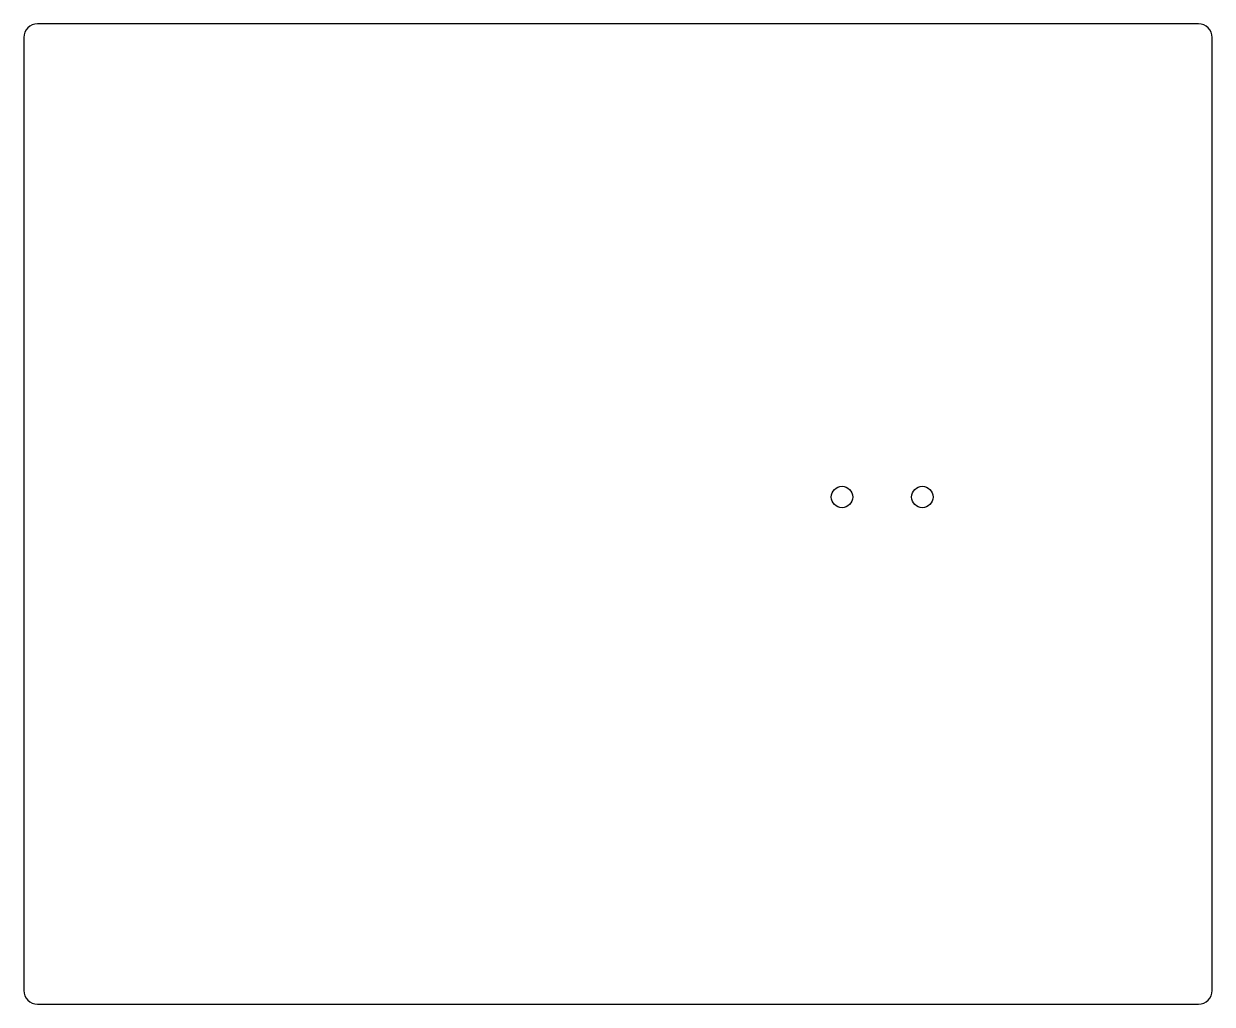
# Model space of a CAD drawing. Header units: inches. Extents: x -6.23 to 2.51, y -3.73 to 3.48.
import ezdxf

# ---------------------------------------------------------------- set-up
doc = ezdxf.new("R2010")
doc.units = ezdxf.units.IN
doc.layers.get('0').update_dxf_attribs({"linetype": 'CONTINUOUS'})

msp = doc.modelspace()

# ---------------------------------------------------------------- linework, layer by layer
msp.add_lwpolyline([(2.41, -3.73, 0.414214), (2.51, -3.63), (2.51, 3.38, 0.414214), (2.41, 3.48), (-6.13, 3.48, 0.414214), (-6.23, 3.38), (-6.23, -3.63, 0.414214), (-6.13, -3.73)], format="xyb", close=True)
for centre in [(-0.2126, 0), (0.378, 0)]:
    msp.add_circle(centre, 0.0787)

doc.saveas('drawing.dxf')
